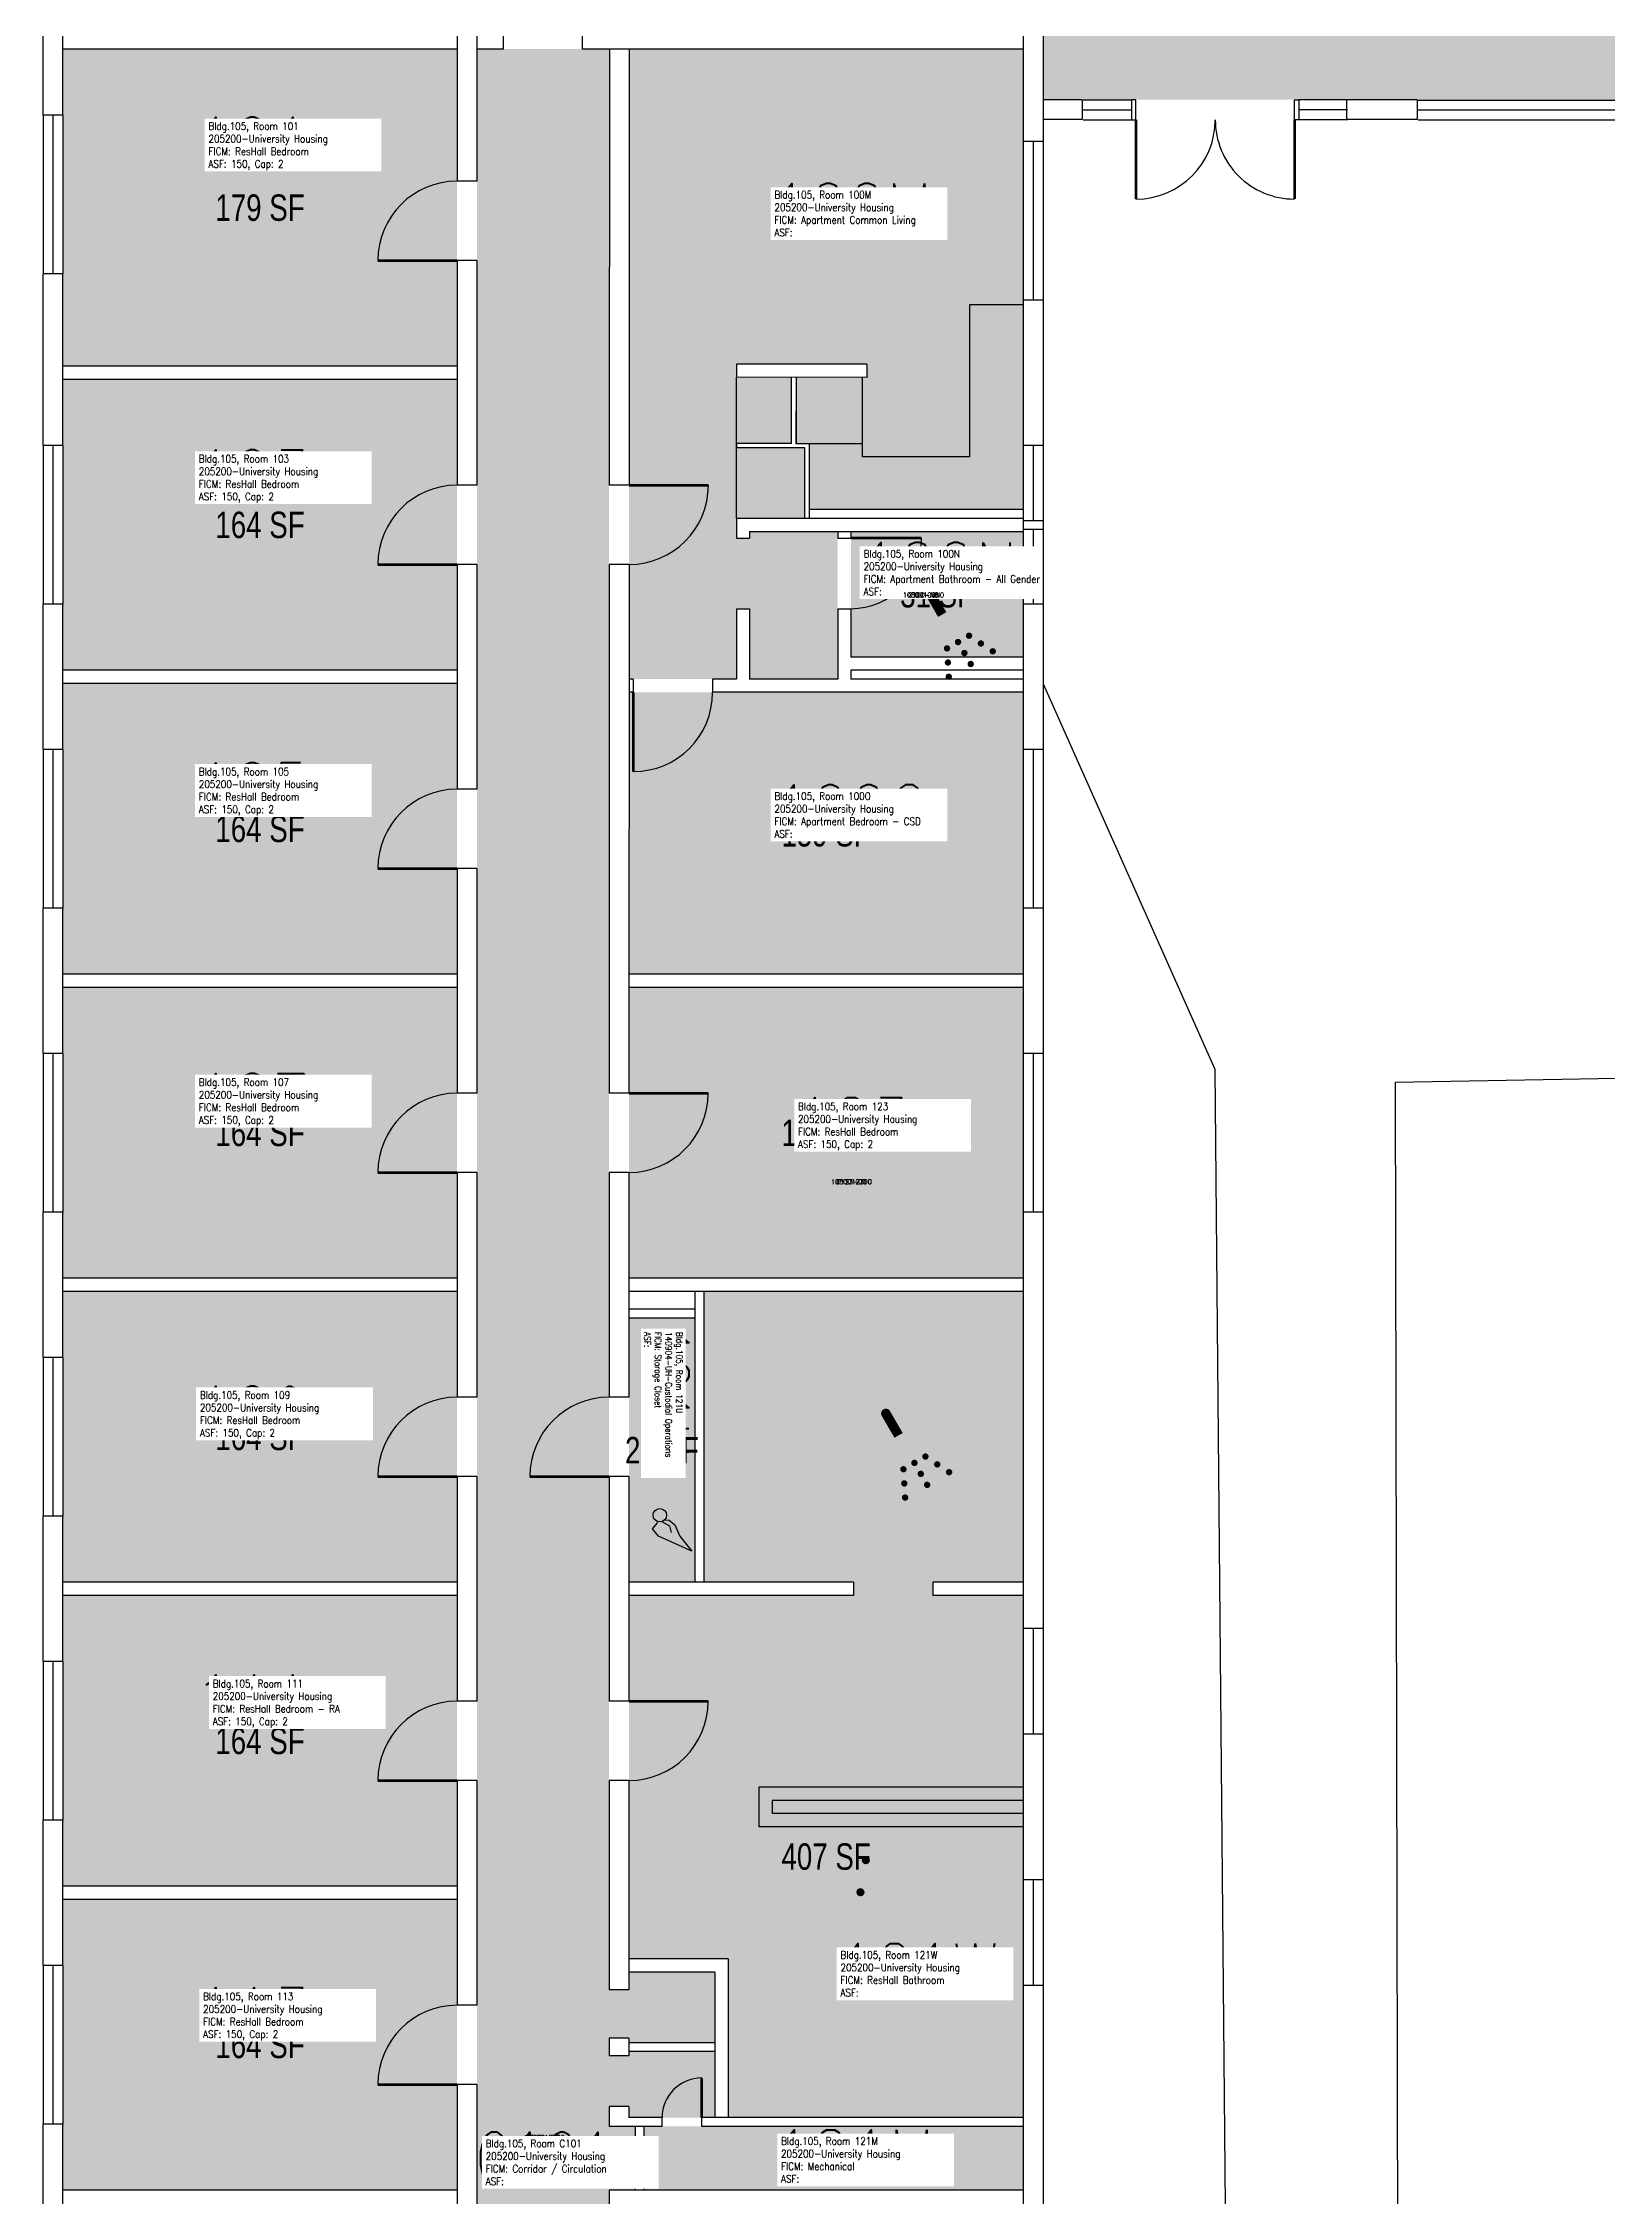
# Model space of a CAD drawing. Header units: inches. Extents: x -1429 to 1655, y -551 to 4832.
# Drawn here: x 0 to 710, y 524 to 1502 of the extents above; entities that cross this region are included whole.
import ezdxf
from ezdxf.enums import TextEntityAlignment as Align

# ---------------------------------------------------------------- set-up
doc = ezdxf.new("R2010")
doc.units = ezdxf.units.IN
doc.header["$LTSCALE"] = 0.25
doc.header["$MEASUREMENT"] = 0
doc.layers.get('0').update_dxf_attribs({"linetype": 'CONTINUOUS'})
for name, color, linetype in [('A-DOOR', 2, 'CONTINUOUS'), ('A-FLOR', 3, 'CONTINUOUS'), ('A-GLAZ', 1, 'CONTINUOUS'), ('A-GLAZ-SILL', 2, 'CONTINUOUS'), ('A-IDEN-ICON', 4, 'CONTINUOUS'), ('A-IDEN-RNUM', 7, 'CONTINUOUS'), ('A-IDEN-SNUM', 4, 'CONTINUOUS'), ('A-IDEN-VNUM', 4, 'CONTINUOUS'), ('A-SITE', 3, 'CONTINUOUS'), ('A-WALL', 5, 'CONTINUOUS'), ('AREA-TEXT', 3, 'CONTINUOUS'), ('Rooms-Category-Color', 7, 'CONTINUOUS'), ('Rooms-College-Color', 7, 'CONTINUOUS'), ('Rooms-Department-Color', 7, 'CONTINUOUS'), ('Rooms-Division-Color', 7, 'CONTINUOUS'), ('Rooms-Information', 7, 'CONTINUOUS')]:
    doc.layers.add(name, color=color, linetype=linetype)
doc.styles.add('AREA', font='arial.ttf', dxfattribs={"width": 0.75, "height": 12})
doc.styles.add('ROOMSNUMBER', font='SIMPLEX.shx', dxfattribs={"height": 0.18})
doc.styles.add('ROOMVNUMBER', font='simplex.shx', dxfattribs={"width": 0.85})

# ---------------------------------------------------------------- blocks, each defined once
blk = doc.blocks.new('Cpshower')
at = {"color": 0, "linetype": 'ByBlock'}
blk.add_lwpolyline([(-0.015, 0.0396, 0, 0.06, 0), (0.005, 0.005, 0.06, 0.06, 0)], format="xyseb", dxfattribs=at)
for points, const_width in [([(-0.0319, 0.0624, 1), (-0.0281, 0.0689, 1)], 0.0075), ([(0.0302, -0.0036, 1), (0.0345, -0.0011, 1)], 0.005), ([(-0.0045, -0.0236, 1), (-0.0002, -0.0211, 1)], 0.005), ([(0.0128, -0.0136, 1), (0.0172, -0.0111, 1)], 0.005), ([(0.0228, -0.0309, 1), (0.0272, -0.0284, 1)], 0.005), ([(0.0488, -0.0159, 1), (0.0531, -0.0134, 1)], 0.005), ([(0.0675, -0.0282, 1), (0.0718, -0.0257, 1)], 0.005), ([(-0.0031, -0.0459, 1), (0.0012, -0.0434, 1)], 0.005), ([(-0.0018, -0.0682, 1), (0.0025, -0.0657, 1)], 0.005), ([(0.0328, -0.0482, 1), (0.0372, -0.0457, 1)], 0.005)]:
    blk.add_lwpolyline(points, format="xyb", close=True, dxfattribs=dict(at, const_width=const_width))
at = {"color": 0, "linetype": 'ByBlock', "const_width": 0.015}
blk.add_lwpolyline([(-0.01, 0.031), (-0.03, 0.0656)], dxfattribs=at)
blk = doc.blocks.new('Cpbath')
at = {"color": 0, "linetype": 'ByBlock', "const_width": 0.0127}
for points in [[(0.0571, 0.0168, 0.861492), (-0.0551, 0, 1)], [(0.0571, 0.0168, 0.729002), (-0.0084, -0.0042, 1)], [(-0.0551, 0, 0.726902), (0.0487, -0.0337, 1)], [(-0.0084, -0.0042, 0.609468), (0.0487, -0.0337, 1)]]:
    blk.add_lwpolyline(points, format="xyb", dxfattribs=at)
at = {"color": 0, "linetype": 'ByBlock', "const_width": 0.00637}
for points in [[(0.0544, 0.0152, 1), (0.0599, 0.0184, 1)], [(0.0459, -0.0353, 1), (0.0515, -0.0321, 1)]]:
    blk.add_lwpolyline(points, format="xyb", close=True, dxfattribs=at)
blk = doc.blocks.new('Cpcust')
at = {"color": 0, "linetype": 'ByBlock'}
for p, q in [((0.0262, -0.0408), (0.0446, -0.0406)), ((0.0297, -0.0341), (0.0376, -0.0302)), ((0.0376, -0.0302), (0.0533, -0.0324)), ((0.0446, -0.0406), (0.0543, -0.0505)), ((0.0533, -0.0324), (0.0745, -0.0479)), ((0.0171, -0.0639), (0.02, -0.0466)), ((0.0358, -0.0705), (0.0171, -0.0639)), ((0.1117, -0.0625), (0.0358, -0.0705)), ((0.0745, -0.0479), (0.1117, -0.0625))]:
    blk.add_line(p, q, dxfattribs=at)
at = {"color": 0, "linetype": 'ByBlock', "const_width": 0.0075}
blk.add_lwpolyline([(-0.0332, 0.0481, 1), (-0.0268, 0.0519, 1)], format="xyb", close=True, dxfattribs=at)
at = {"color": 0, "linetype": 'ByBlock', "const_width": 0.015}
blk.add_lwpolyline([(-0.03, 0.05), (0.01, -0.0193)], dxfattribs=at)
at = {"color": 0, "linetype": 'ByBlock'}
blk.add_circle((0.0158, -0.0313), 0.0141, dxfattribs=at)

msp = doc.modelspace()

# ---------------------------------------------------------------- hatches: boundary and pattern name
at = {"layer": 'Rooms-Category-Color', "true_color": 0x728ef3}
for points in [[(1060, 1764), (714.92, 1764), (454, 1764), (454, 1571), (454, 1535), (454, 1476), (1060, 1476)], [(187.96, 1499), (9, 1499), (9, 1469.01), (9, 1397.01), (9, 1355), (187.96, 1355)], [(444.99, 1289.96), (445.03, 1456.96), (445.04, 1498.96), (266, 1499), (266.01, 1213), (314.74, 1213), (314.74, 1244.96), (320.74, 1244.96), (320.74, 1213), (360.74, 1213), (360.74, 1280), (320.74, 1280), (320.74, 1277), (314.74, 1277), (314.74, 1286), (345.81, 1285.98), (345.81, 1317.98), (314.81, 1317.99), (314.81, 1319.99), (339.81, 1319.98), (339.82, 1349.98), (314.82, 1349.99), (314.82, 1355.99), (374.04, 1355.97), (374.04, 1349.97), (341.82, 1349.98), (341.82, 1319.97), (347.81, 1319.97), (347.81, 1289.98)], [(187.96, 1349), (9, 1349), (9, 1319), (9, 1247), (9, 1217), (187.96, 1217)], [(445, 1280), (366.74, 1280), (366.74, 1223), (445, 1223), (445, 1247)], [(187.96, 1211), (9, 1211), (9, 1181), (9, 1109), (9, 1079), (187.96, 1079)], [(445, 1109), (445, 1181), (445, 1207), (265.96, 1207), (265.96, 1079), (445, 1079)], [(187.96, 1073), (9, 1073), (9, 1043), (9, 971), (9, 941), (187.96, 941)], [(445, 971), (445, 1043), (445, 1073), (265.96, 1073), (265.96, 941), (445, 941)], [(187.96, 935), (9, 935), (9, 905), (9, 833), (9, 803), (187.96, 803)], [(445, 734), (445, 782), (445, 797), (403.96, 797), (403.96, 803), (445, 803), (445, 935), (299.96, 935), (299.96, 803), (367.96, 803), (367.96, 797), (265.96, 797), (265.96, 632.04), (310.96, 632.04), (310.96, 560), (445, 560), (445, 620), (445, 668)], [(295.96, 922.96), (265.96, 922.96), (265.96, 887), (265.96, 803), (295.96, 803)], [(187.96, 797), (9, 797), (9, 767), (9, 695), (9, 665), (187.96, 665)], [(187.96, 659), (9, 659), (9, 629), (9, 557), (9, 527), (187.96, 527)]]:
    msp.add_hatch(color=171, dxfattribs=at).paths.add_polyline_path(points)
at = {"layer": 'Rooms-Category-Color', "true_color": 0xadadad}
for points in [[(256.96, 1499), (196.96, 1499), (196.96, 155), (197, 155), (197, 124), (257, 124), (256.96, 527), (268.96, 527), (268.96, 556), (256.96, 556), (256.96, 565), (265.96, 565), (265.96, 560), (304.96, 560), (304.96, 590), (265.96, 590), (265.96, 588), (256.96, 588), (256.96, 596), (265.96, 596), (265.96, 594), (304.96, 594), (304.96, 626.04), (265.96, 626.04), (265.96, 618), (256.96, 618)], [(445, 556), (272.96, 556), (272.96, 527), (445, 527)]]:
    msp.add_hatch(color=253, dxfattribs=at).paths.add_polyline_path(points)
at = {"layer": 'Rooms-College-Color', "true_color": 0xadadad}
for points in [[(1060, 1764), (714.92, 1764), (454, 1764), (454, 1571), (454, 1535), (454, 1476), (1060, 1476)], [(187.96, 1499), (9, 1499), (9, 1469.01), (9, 1397.01), (9, 1355), (187.96, 1355)], [(256.96, 1499), (196.96, 1499), (196.96, 155), (197, 155), (197, 124), (257, 124), (256.96, 527), (268.96, 527), (268.96, 556), (256.96, 556), (256.96, 565), (265.96, 565), (265.96, 560), (304.96, 560), (304.96, 590), (265.96, 590), (265.96, 588), (256.96, 588), (256.96, 596), (265.96, 596), (265.96, 594), (304.96, 594), (304.96, 626.04), (265.96, 626.04), (265.96, 618), (256.96, 618)], [(444.99, 1289.96), (445.03, 1456.96), (445.04, 1498.96), (266, 1499), (266.01, 1213), (314.74, 1213), (314.74, 1244.96), (320.74, 1244.96), (320.74, 1213), (360.74, 1213), (360.74, 1280), (320.74, 1280), (320.74, 1277), (314.74, 1277), (314.74, 1286), (345.81, 1285.98), (345.81, 1317.98), (314.81, 1317.99), (314.81, 1319.99), (339.81, 1319.98), (339.82, 1349.98), (314.82, 1349.99), (314.82, 1355.99), (374.04, 1355.97), (374.04, 1349.97), (341.82, 1349.98), (341.82, 1319.97), (347.81, 1319.97), (347.81, 1289.98)], [(187.96, 1349), (9, 1349), (9, 1319), (9, 1247), (9, 1217), (187.96, 1217)], [(445, 1280), (366.74, 1280), (366.74, 1223), (445, 1223), (445, 1247)], [(187.96, 1211), (9, 1211), (9, 1181), (9, 1109), (9, 1079), (187.96, 1079)], [(445, 1109), (445, 1181), (445, 1207), (265.96, 1207), (265.96, 1079), (445, 1079)], [(187.96, 1073), (9, 1073), (9, 1043), (9, 971), (9, 941), (187.96, 941)], [(445, 971), (445, 1043), (445, 1073), (265.96, 1073), (265.96, 941), (445, 941)], [(187.96, 935), (9, 935), (9, 905), (9, 833), (9, 803), (187.96, 803)], [(445, 734), (445, 782), (445, 797), (403.96, 797), (403.96, 803), (445, 803), (445, 935), (299.96, 935), (299.96, 803), (367.96, 803), (367.96, 797), (265.96, 797), (265.96, 632.04), (310.96, 632.04), (310.96, 560), (445, 560), (445, 620), (445, 668)], [(295.96, 922.96), (265.96, 922.96), (265.96, 887), (265.96, 803), (295.96, 803)], [(187.96, 797), (9, 797), (9, 767), (9, 695), (9, 665), (187.96, 665)], [(187.96, 659), (9, 659), (9, 629), (9, 557), (9, 527), (187.96, 527)], [(445, 556), (272.96, 556), (272.96, 527), (445, 527)]]:
    msp.add_hatch(color=253, dxfattribs=at).paths.add_polyline_path(points)
at = {"layer": 'Rooms-Department-Color', "true_color": 0x604aed}
for points in [[(1060, 1764), (714.92, 1764), (454, 1764), (454, 1571), (454, 1535), (454, 1476), (1060, 1476)], [(187.96, 1499), (9, 1499), (9, 1469.01), (9, 1397.01), (9, 1355), (187.96, 1355)], [(444.99, 1289.96), (445.03, 1456.96), (445.04, 1498.96), (266, 1499), (266.01, 1213), (314.74, 1213), (314.74, 1244.96), (320.74, 1244.96), (320.74, 1213), (360.74, 1213), (360.74, 1280), (320.74, 1280), (320.74, 1277), (314.74, 1277), (314.74, 1286), (345.81, 1285.98), (345.81, 1317.98), (314.81, 1317.99), (314.81, 1319.99), (339.81, 1319.98), (339.82, 1349.98), (314.82, 1349.99), (314.82, 1355.99), (374.04, 1355.97), (374.04, 1349.97), (341.82, 1349.98), (341.82, 1319.97), (347.81, 1319.97), (347.81, 1289.98)], [(187.96, 1349), (9, 1349), (9, 1319), (9, 1247), (9, 1217), (187.96, 1217)], [(445, 1280), (366.74, 1280), (366.74, 1223), (445, 1223), (445, 1247)], [(187.96, 1211), (9, 1211), (9, 1181), (9, 1109), (9, 1079), (187.96, 1079)], [(445, 1109), (445, 1181), (445, 1207), (265.96, 1207), (265.96, 1079), (445, 1079)], [(187.96, 1073), (9, 1073), (9, 1043), (9, 971), (9, 941), (187.96, 941)], [(445, 971), (445, 1043), (445, 1073), (265.96, 1073), (265.96, 941), (445, 941)], [(187.96, 935), (9, 935), (9, 905), (9, 833), (9, 803), (187.96, 803)], [(445, 734), (445, 782), (445, 797), (403.96, 797), (403.96, 803), (445, 803), (445, 935), (299.96, 935), (299.96, 803), (367.96, 803), (367.96, 797), (265.96, 797), (265.96, 632.04), (310.96, 632.04), (310.96, 560), (445, 560), (445, 620), (445, 668)], [(295.96, 922.96), (265.96, 922.96), (265.96, 887), (265.96, 803), (295.96, 803)], [(187.96, 797), (9, 797), (9, 767), (9, 695), (9, 665), (187.96, 665)], [(187.96, 659), (9, 659), (9, 629), (9, 557), (9, 527), (187.96, 527)]]:
    msp.add_hatch(color=173, dxfattribs=at).paths.add_polyline_path(points)
at = {"layer": 'Rooms-Department-Color', "true_color": 0xacacac}
for points in [[(256.96, 1499), (196.96, 1499), (196.96, 155), (197, 155), (197, 124), (257, 124), (256.96, 527), (268.96, 527), (268.96, 556), (256.96, 556), (256.96, 565), (265.96, 565), (265.96, 560), (304.96, 560), (304.96, 590), (265.96, 590), (265.96, 588), (256.96, 588), (256.96, 596), (265.96, 596), (265.96, 594), (304.96, 594), (304.96, 626.04), (265.96, 626.04), (265.96, 618), (256.96, 618)], [(445, 556), (272.96, 556), (272.96, 527), (445, 527)]]:
    msp.add_hatch(color=253, dxfattribs=at).paths.add_polyline_path(points)
at = {"layer": 'Rooms-Division-Color', "true_color": 0x604aed}
for points in [[(1060, 1764), (714.92, 1764), (454, 1764), (454, 1571), (454, 1535), (454, 1476), (1060, 1476)], [(187.96, 1499), (9, 1499), (9, 1469.01), (9, 1397.01), (9, 1355), (187.96, 1355)], [(444.99, 1289.96), (445.03, 1456.96), (445.04, 1498.96), (266, 1499), (266.01, 1213), (314.74, 1213), (314.74, 1244.96), (320.74, 1244.96), (320.74, 1213), (360.74, 1213), (360.74, 1280), (320.74, 1280), (320.74, 1277), (314.74, 1277), (314.74, 1286), (345.81, 1285.98), (345.81, 1317.98), (314.81, 1317.99), (314.81, 1319.99), (339.81, 1319.98), (339.82, 1349.98), (314.82, 1349.99), (314.82, 1355.99), (374.04, 1355.97), (374.04, 1349.97), (341.82, 1349.98), (341.82, 1319.97), (347.81, 1319.97), (347.81, 1289.98)], [(187.96, 1349), (9, 1349), (9, 1319), (9, 1247), (9, 1217), (187.96, 1217)], [(445, 1280), (366.74, 1280), (366.74, 1223), (445, 1223), (445, 1247)], [(187.96, 1211), (9, 1211), (9, 1181), (9, 1109), (9, 1079), (187.96, 1079)], [(445, 1109), (445, 1181), (445, 1207), (265.96, 1207), (265.96, 1079), (445, 1079)], [(187.96, 1073), (9, 1073), (9, 1043), (9, 971), (9, 941), (187.96, 941)], [(445, 971), (445, 1043), (445, 1073), (265.96, 1073), (265.96, 941), (445, 941)], [(187.96, 935), (9, 935), (9, 905), (9, 833), (9, 803), (187.96, 803)], [(445, 734), (445, 782), (445, 797), (403.96, 797), (403.96, 803), (445, 803), (445, 935), (299.96, 935), (299.96, 803), (367.96, 803), (367.96, 797), (265.96, 797), (265.96, 632.04), (310.96, 632.04), (310.96, 560), (445, 560), (445, 620), (445, 668)], [(295.96, 922.96), (265.96, 922.96), (265.96, 887), (265.96, 803), (295.96, 803)], [(187.96, 797), (9, 797), (9, 767), (9, 695), (9, 665), (187.96, 665)], [(187.96, 659), (9, 659), (9, 629), (9, 557), (9, 527), (187.96, 527)]]:
    msp.add_hatch(color=173, dxfattribs=at).paths.add_polyline_path(points)
at = {"layer": 'Rooms-Division-Color', "true_color": 0xadadad}
for points in [[(256.96, 1499), (196.96, 1499), (196.96, 155), (197, 155), (197, 124), (257, 124), (256.96, 527), (268.96, 527), (268.96, 556), (256.96, 556), (256.96, 565), (265.96, 565), (265.96, 560), (304.96, 560), (304.96, 590), (265.96, 590), (265.96, 588), (256.96, 588), (256.96, 596), (265.96, 596), (265.96, 594), (304.96, 594), (304.96, 626.04), (265.96, 626.04), (265.96, 618), (256.96, 618)], [(445, 556), (272.96, 556), (272.96, 527), (445, 527)]]:
    msp.add_hatch(color=253, dxfattribs=at).paths.add_polyline_path(points)

# ---------------------------------------------------------------- linework, layer by layer
at = {"layer": 'A-DOOR', "const_width": 1.2}
for points in [[(496.16, 1466.88), (496.17, 1430.88)], [(568.16, 1466.88), (568.16, 1430.88)], [(187.96, 1403), (151.96, 1403)], [(266.03, 1301), (302.03, 1300.99)], [(366.74, 1277), (398.78, 1277)], [(187.96, 1265), (151.96, 1265)], [(267.95, 1207), (267.95, 1171)], [(187.96, 1127), (151.96, 1127)], [(265.96, 1025), (301.96, 1025)], [(187.96, 989), (151.96, 989)], [(187.96, 851), (151.96, 851)], [(256.96, 851), (220.96, 851)], [(265.96, 749), (301.96, 749)], [(187.96, 713), (151.96, 713)], [(299, 560), (299, 578)], [(187.96, 575), (151.96, 575)]]:
    msp.add_lwpolyline(points, dxfattribs=at)
at = {"layer": 'A-DOOR'}
for centre, radius, start, end in [((496.16, 1466.88), 36, 270.01419, 0.01419), ((568.16, 1466.88), 36, 179.98581, 269.98581), ((187.96, 1403), 36, 90, 180), ((187.96, 1265), 36, 90, 180), ((266.03, 1301), 36, 269.98581, 359.98581), ((366.74, 1277), 32.04, 270, 360), ((267.95, 1207), 36, 270, 360), ((187.96, 1127), 36, 90, 180), ((187.96, 989), 36, 90, 180), ((265.96, 1025), 36, 270, 360), ((187.96, 851), 36, 90, 180), ((256.96, 851), 36, 90, 180), ((187.96, 713), 36, 90, 180), ((265.96, 749), 36, 270, 360), ((187.96, 575), 36, 90, 180), ((299, 560), 18, 90, 180)]:
    msp.add_arc(centre, radius, start, end, dxfattribs=at)
at = {"layer": 'A-FLOR'}
for p, q in [((420.81, 1313.97), (420.81, 1382.97)), ((420.81, 1382.97), (445.09, 1382.97)), ((314.81, 1285.99), (314.82, 1349.99)), ((341.82, 1349.97), (341.82, 1319.97)), ((371.82, 1349.97), (371.81, 1313.97)), ((347.81, 1319.97), (371.81, 1319.96)), ((371.81, 1313.97), (420.81, 1313.97))]:
    msp.add_line(p, q, dxfattribs=at)
at = {"layer": 'A-GLAZ'}
for p, q in [((4.5, 1469), (4.5, 1397)), ((472.16, 1471.38), (494.16, 1471.38)), ((592.16, 1471.38), (570.16, 1471.38)), ((624.2, 1471.35), (744.2, 1471.32)), ((449.5, 1456.98), (449.5, 1384.98)), ((4.5, 1318.98), (4.5, 1246.98)), ((449.5, 1319), (449.5, 1285)), ((449.5, 1281), (449.5, 1246.98)), ((4.5, 1180.98), (4.5, 1108.98)), ((449.5, 1180.98), (449.5, 1108.98)), ((4.5, 1042.98), (4.5, 970.98)), ((449.5, 1042.98), (449.5, 970.98)), ((4.5, 904.98), (4.5, 832.98)), ((449.5, 782), (449.5, 734)), ((4.5, 766.98), (4.5, 694.98)), ((449.5, 668), (449.5, 620)), ((4.5, 628.98), (4.5, 556.98))]:
    msp.add_line(p, q, dxfattribs=at)
at = {"layer": 'A-GLAZ-SILL'}
for p, q in [((0, 1469.01), (0, 1397.01)), ((9, 1469.01), (9, 1397.01)), ((472.16, 1475.88), (494.16, 1475.88)), ((472.16, 1466.88), (494.16, 1466.88)), ((496.16, 1475.88), (494.16, 1475.88)), ((494.16, 1475.88), (494.16, 1466.88)), ((494.16, 1466.88), (496.16, 1466.88)), ((496.16, 1466.88), (496.16, 1475.88)), ((568.16, 1475.88), (570.16, 1475.88)), ((568.16, 1466.88), (568.16, 1475.88)), ((570.16, 1466.88), (568.16, 1466.88)), ((570.16, 1475.88), (570.16, 1466.88)), ((592.16, 1475.88), (570.16, 1475.88)), ((592.16, 1466.88), (570.16, 1466.88)), ((624.2, 1466.85), (744.2, 1466.82)), ((624.21, 1475.85), (744.21, 1475.82)), ((445, 1457), (445, 1385)), ((454, 1457), (454, 1385)), ((0, 1319), (0, 1247)), ((9, 1319), (9, 1247)), ((445, 1319), (445, 1286)), ((454, 1319), (454, 1285)), ((454, 1281), (454, 1247)), ((445, 1280), (445, 1247)), ((0, 1181), (0, 1109)), ((9, 1181), (9, 1109)), ((445, 1181), (445, 1109)), ((454, 1181), (454, 1109)), ((0, 1043), (0, 971)), ((9, 1043), (9, 971)), ((445, 1043), (445, 971)), ((454, 1043), (454, 971)), ((0, 905), (0, 833)), ((9, 905), (9, 833)), ((445, 782), (445, 734)), ((454, 782), (454, 734)), ((0, 767), (0, 695)), ((9, 767), (9, 695)), ((445, 668), (445, 620)), ((454, 668), (454, 620)), ((0, 629), (0, 557)), ((9, 629), (9, 557))]:
    msp.add_line(p, q, dxfattribs=at)
at = {"layer": 'A-SITE'}
for p, q in [((454, 1210.8), (532, 1036)), ((614, 1030), (1007, 1037)), ((532, 1036), (540, 136)), ((616, 75), (614, 1030))]:
    msp.add_line(p, q, dxfattribs=at)
at = {"layer": 'A-WALL'}
for p, q in [((187.96, 1553), (187.96, 1439)), ((197, 1553), (196.96, 1439)), ((445, 1535), (445, 1457)), ((454, 1535), (454, 1457)), ((0, 1469.01), (0, 1514)), ((9, 1469.01), (9, 1505)), ((187.96, 1499), (9, 1499)), ((208.96, 1499), (196.96, 1499)), ((208.96, 1499), (208.96, 1505)), ((244.96, 1499), (244.96, 1505)), ((256.96, 1499), (244.96, 1499)), ((445, 1499), (256.96, 1499)), ((257.08, 1499), (257.03, 1301)), ((266.05, 1499), (266.03, 1301)), ((9, 1469.01), (0, 1469.01)), ((471.8, 1476), (454, 1476)), ((471.8, 1467), (454, 1467)), ((471.8, 1476), (471.8, 1467)), ((591.8, 1476), (591.8, 1467)), ((623.84, 1476), (591.8, 1476)), ((623.84, 1467), (591.8, 1467)), ((623.84, 1476), (623.84, 1467)), ((453.96, 1457), (445, 1457)), ((196.96, 1439), (187.96, 1439)), ((196.96, 1403), (187.96, 1403)), ((187.96, 1403), (187.96, 1301)), ((196.96, 1403), (196.96, 1301)), ((0, 1319), (0, 1397.01)), ((9, 1397.01), (0, 1397.01)), ((9, 1319), (9, 1397.01)), ((454, 1385), (445, 1385)), ((445, 1385), (445, 1319)), ((454, 1385), (454, 1319)), ((187.96, 1355), (9, 1355)), ((374.04, 1355.97), (314.82, 1355.99)), ((314.82, 1355.99), (314.82, 1349.99)), ((374.04, 1349.97), (314.82, 1349.99)), ((339.81, 1319.98), (339.82, 1349.98)), ((341.82, 1349.97), (341.81, 1319.97)), ((374.04, 1355.97), (374.04, 1349.97)), ((187.96, 1349), (9, 1349)), ((339.81, 1319.98), (314.81, 1319.99)), ((314.81, 1319.99), (314.81, 1317.99)), ((341.81, 1319.97), (347.81, 1319.97)), ((347.81, 1319.97), (347.81, 1285.98)), ((9, 1319), (0, 1319)), ((345.81, 1317.98), (314.81, 1317.99)), ((345.81, 1285.98), (345.81, 1317.98)), ((454, 1319), (445, 1319)), ((196.96, 1301), (187.96, 1301)), ((266.03, 1301), (257.03, 1301)), ((314.74, 1286), (445, 1286)), ((314.74, 1286), (314.74, 1277)), ((445.06, 1289.96), (347.81, 1289.98)), ((445, 1286), (445, 1280)), ((445, 1285), (454, 1285)), ((445, 1281), (454, 1281)), ((445.06, 1285.96), (445.06, 1289.96)), ((454, 1285), (454, 1281)), ((314.74, 1277), (320.74, 1277)), ((320.74, 1280), (320.74, 1277)), ((320.74, 1280), (445, 1280)), ((360.74, 1280), (360.74, 1277)), ((360.74, 1277), (366.74, 1277)), ((366.74, 1280), (366.74, 1277)), ((196.96, 1265), (187.96, 1265)), ((187.96, 1265), (187.96, 1163)), ((196.96, 1265), (196.96, 1163)), ((257.02, 1265), (256.96, 1025)), ((266.02, 1265), (257.02, 1265)), ((266.02, 1265), (265.96, 1025)), ((9, 1247), (0, 1247)), ((0, 1181), (0, 1247)), ((9, 1181), (9, 1247)), ((314.74, 1244.96), (320.74, 1244.96)), ((314.74, 1244.96), (314.74, 1213)), ((320.74, 1244.96), (320.74, 1213)), ((360.74, 1244.96), (366.74, 1244.96)), ((360.74, 1244.96), (360.74, 1213)), ((366.74, 1244.96), (366.74, 1223)), ((454, 1247), (445, 1247)), ((445, 1247), (445, 1181)), ((454, 1247), (454, 1181)), ((445, 1223), (366.74, 1223)), ((187.96, 1217), (9, 1217)), ((267.96, 1213), (265.96, 1213)), ((267.96, 1213), (267.96, 1207)), ((314.74, 1213), (303.96, 1213)), ((303.96, 1213), (303.96, 1207)), ((360.74, 1213), (320.74, 1213)), ((445, 1217), (366.74, 1217)), ((366.74, 1217), (366.74, 1213)), ((445, 1213), (366.74, 1213)), ((187.96, 1211), (9, 1211)), ((267.96, 1207), (265.96, 1207)), ((305.96, 1207), (303.96, 1207)), ((445, 1207), (305.96, 1207)), ((9, 1181), (0, 1181)), ((454, 1181), (445, 1181)), ((196.96, 1163), (187.96, 1163)), ((196.96, 1127), (187.96, 1127)), ((187.96, 1127), (187.96, 1025)), ((196.96, 1127), (196.96, 1025)), ((0, 1043), (0, 1109)), ((9, 1109), (0, 1109)), ((9, 1043), (9, 1109)), ((454, 1109), (445, 1109)), ((445, 1109), (445, 1043)), ((454, 1109), (454, 1043)), ((187.96, 1079), (9, 1079)), ((445, 1079), (265.96, 1079)), ((187.96, 1073), (9, 1073)), ((445, 1073), (265.96, 1073)), ((9, 1043), (0, 1043)), ((454, 1043), (445, 1043)), ((196.96, 1025), (187.96, 1025)), ((265.96, 1025), (256.96, 1025)), ((196.96, 989), (187.96, 989)), ((187.96, 989), (187.96, 887)), ((196.96, 989), (196.96, 887)), ((265.96, 989), (256.96, 989)), ((256.96, 989), (256.96, 887)), ((265.96, 989), (265.96, 887)), ((9, 971), (0, 971)), ((0, 905), (0, 971)), ((9, 905), (9, 971)), ((454, 971), (445, 971)), ((445, 971), (445, 782)), ((454, 971), (454, 782)), ((187.96, 941), (9, 941)), ((445, 941), (265.96, 941)), ((187.96, 935), (9, 935)), ((445, 935), (265.96, 935)), ((295.96, 935), (295.96, 803)), ((299.96, 935), (299.96, 803)), ((295.96, 926.96), (265.96, 926.96)), ((295.96, 922.96), (265.96, 922.96)), ((9, 905), (0, 905)), ((196.96, 887), (187.96, 887)), ((265.96, 887), (256.96, 887)), ((196.96, 851), (187.96, 851)), ((187.96, 851), (187.96, 749)), ((196.96, 851), (196.96, 749)), ((265.96, 851), (256.96, 851)), ((256.96, 851), (256.96, 749)), ((265.96, 851), (265.96, 749)), ((0, 767), (0, 833)), ((9, 833), (0, 833)), ((9, 767), (9, 833)), ((187.96, 803), (9, 803)), ((367.96, 803), (265.96, 803)), ((367.96, 803), (367.96, 797)), ((445, 803), (403.96, 803)), ((403.96, 803), (403.96, 797)), ((187.96, 797), (9, 797)), ((367.96, 797), (265.96, 797)), ((445, 797), (403.96, 797)), ((454, 782), (445, 782)), ((9, 767), (0, 767)), ((196.96, 749), (187.96, 749)), ((265.96, 749), (256.96, 749)), ((454, 734), (445, 734)), ((445, 734), (445, 668)), ((454, 734), (454, 668)), ((196.96, 713), (187.96, 713)), ((187.96, 713), (187.96, 611)), ((196.96, 713), (196.96, 611)), ((265.96, 713), (256.96, 713)), ((256.96, 713), (256.96, 618)), ((265.96, 713), (265.96, 618)), ((445, 710), (325, 710)), ((325, 710), (325, 692)), ((445, 704), (331, 704)), ((331, 704), (331, 698)), ((9, 695), (0, 695)), ((0, 629), (0, 695)), ((9, 629), (9, 695)), ((445, 698), (331, 698)), ((445, 692), (325, 692)), ((187.96, 665), (9, 665)), ((454, 668), (445, 668)), ((187.96, 659), (9, 659)), ((9, 629), (0, 629)), ((310.96, 632.04), (265.96, 632.04)), ((304.96, 626.04), (265.96, 626.04)), ((304.96, 626.04), (304.96, 560)), ((310.96, 632.04), (310.96, 560)), ((265.96, 618), (256.96, 618)), ((310.96, 618), (310.96, 577.07)), ((454, 620), (445, 620)), ((445, 620), (445, 491)), ((454, 620), (454, 491)), ((196.96, 611), (187.96, 611)), ((265.96, 596), (256.96, 596)), ((256.96, 596), (256.96, 588)), ((265.96, 588), (256.96, 588)), ((265.96, 596), (265.96, 588)), ((304.96, 594), (265.96, 594)), ((304.96, 590), (265.96, 590)), ((196.96, 575), (187.96, 575)), ((187.96, 575), (187.96, 473)), ((196.96, 575), (196.96, 473)), ((265.96, 565), (256.96, 565)), ((256.96, 565), (256.96, 556)), ((265.96, 565), (265.96, 560)), ((281, 560), (265.96, 560)), ((281, 556), (281, 560)), ((445, 560), (299, 560)), ((299, 556), (299, 560)), ((0, 491), (0, 557)), ((9, 557), (0, 557)), ((9, 491), (9, 557)), ((281, 556), (256.96, 556)), ((268.96, 527), (268.96, 556)), ((272.96, 527), (272.96, 556)), ((445, 556), (299, 556)), ((187.96, 527), (9, 527)), ((445, 527), (256.96, 527)), ((256.96, 527), (256.96, 473))]:
    msp.add_line(p, q, dxfattribs=at)

# ---------------------------------------------------------------- block references
at = {"layer": 'A-IDEN-ICON'}
for name, p, xscale, yscale, zscale, rotation in [('Cpshower', (411.07, 1233.37), 288, 288, 12, 1.350522888103464e-09), ('Cpshower', (391.26, 860.75), 288, 288, 12, 1.350522888103464e-09), ('Cpcust', (280.48, 841), 215.9999999952998, 215.9999999952998, 215.9999999952998, 329.5961265714317), ('Cpbath', (357.06, 672.02), 288, 288, 12, 1.350522888103464e-09)]:
    msp.add_blockref(name, p, dxfattribs=dict(at, xscale=xscale, yscale=yscale, zscale=zscale, rotation=rotation))

# ---------------------------------------------------------------- texts
at = {"layer": 'A-IDEN-RNUM', "style": 'ROOMSNUMBER'}
for s, p in [('0101-00', (95, 1450.63)), ('0100-M0', (367, 1420.63)), ('0103-00', (95, 1310.45)), ('0100-N0', (399.69, 1251.16)), ('0105-00', (95, 1168.45)), ('0100-O0', (367, 1159.29)), ('0107-00', (99.12, 1013.91)), ('0123-00', (367, 984.81)), ('0109-00', (99.12, 871.91)), ('0111-00', (99.12, 740.91)), ('0113-00', (95, 616.62)), ('0121-W0', (397, 619.96)), ('C101-00', (227.52, 551.01)), ('0121-M0', (368.06, 547.11))]:
    msp.add_text(s, height=2.16, dxfattribs=at).set_placement(p, align=Align.MIDDLE)
msp.add_text('0121-U0', height=2.16, rotation=270, dxfattribs=at).set_placement((280.23, 902.88), align=Align.MIDDLE)
at = {"layer": 'A-IDEN-SNUM', "style": 'ROOMSNUMBER'}
for s, p in [('1050010100', (95, 1450.63)), ('10500100M0', (367, 1420.63)), ('1050010300', (95, 1310.45)), ('10500100N0', (399.69, 1251.16)), ('1050010500', (95, 1168.45)), ('10500100O0', (367, 1159.29)), ('1050010700', (99.12, 1013.91)), ('1050012300', (367, 984.81)), ('1050010900', (99.12, 871.91)), ('1050011100', (99.12, 740.91)), ('1050011300', (95, 616.62)), ('10500121W0', (397, 619.96)), ('1050C10100', (227.52, 551.01)), ('10500121M0', (368.06, 547.11))]:
    msp.add_text(s, height=2.16, dxfattribs=at).set_placement(p, align=Align.MIDDLE)
msp.add_text('10500121U0', height=2.16, rotation=270, dxfattribs=at).set_placement((280.23, 902.88), align=Align.MIDDLE)
at = {"layer": 'A-IDEN-VNUM', "style": 'ROOMVNUMBER'}
for s, width, p in [('101', 0.85, (95, 1456)), ('100M', 0.85, (367, 1426)), ('103', 0.85, (95, 1305)), ('100N', 0.85, (406.51, 1263.01)), ('105', 0.85, (95, 1163)), ('100O', 0.85, (367, 1153)), ('107', 0.85, (95, 1022)), ('123', 0.85, (367, 1011)), ('109', 0.85, (95, 880)), ('111', 0.85, (95, 749)), ('121W', 0.85, (397, 627)), ('113', 0.85, (95, 607)), ('C101', 0.75, (227.52, 541.39)), ('121M', 0.85, (368.06, 542.49))]:
    msp.add_text(s, height=24, dxfattribs=dict(at, width=width)).set_placement(p, align=Align.MIDDLE)
at = {"layer": 'A-IDEN-VNUM', "style": 'ROOMVNUMBER', "width": 0.85}
msp.add_text('121U', height=20.25, rotation=270, dxfattribs=at).set_placement((283.09, 889.59), align=Align.MIDDLE)
at = {"layer": 'AREA-TEXT', "style": 'AREA', "width": 0.75}
for s, p in [('179 SF', (98.48, 1427)), ('303 SF', (355.5, 1427.48)), ('164 SF', (98.48, 1283)), ('31 SF', (405.87, 1251.5)), ('164 SF', (98.48, 1145)), ('159 SF', (355.48, 1143)), ('164 SF', (98.48, 1007)), ('164 SF', (355.48, 1007)), ('164 SF', (98.48, 869)), ('25 SF', (280.96, 862.98)), ('164 SF', (98.48, 731)), ('407 SF', (355.48, 678.5)), ('164 SF', (98.48, 593)), ('35 SF', (358.98, 541.5)), ('595 SF', (228.39, 540.96))]:
    msp.add_text(s, height=12, dxfattribs=at).set_placement(p, align=Align.MIDDLE_CENTER)

# ---------------------------------------------------------------- next in the draw order: texts
at = {"layer": 'Rooms-Information', "char_height": 3.4286, "width": 76.8, "attachment_point": 7, "style": 'ROOMVNUMBER', "bg_fill": 3, "box_fill_scale": 1.5, "bg_fill_color": 256, "bg_fill_true_color": 13158600, "bg_fill_transparency": 0}
for s, insert in [('Bldg.105, Room 101^M^J205200-University Housing^M^JFICM: ResHall Bedroom^M^JASF: 150, Cap: 2', (75.09, 1444)), ('Bldg.105, Room 100M^M^J205200-University Housing^M^JFICM: Apartment Common Living^M^JASF: ', (332.03, 1414)), ('Bldg.105, Room 103^M^J205200-University Housing^M^JFICM: ResHall Bedroom^M^JASF: 150, Cap: 2', (70.71, 1293)), ('Bldg.105, Room 100N^M^J205200-University Housing^M^JFICM: Apartment Bathroom - All Gender^M^JASF: ', (372.51, 1251.01)), ('Bldg.105, Room 105^M^J205200-University Housing^M^JFICM: ResHall Bedroom^M^JASF: 150, Cap: 2', (70.71, 1151)), ('Bldg.105, Room 100O^M^J205200-University Housing^M^JFICM: Apartment Bedroom - CSD^M^JASF: ', (332.03, 1141)), ('Bldg.105, Room 107^M^J205200-University Housing^M^JFICM: ResHall Bedroom^M^JASF: 150, Cap: 2', (70.71, 1010)), ('Bldg.105, Room 123^M^J205200-University Housing^M^JFICM: ResHall Bedroom^M^JASF: 150, Cap: 2', (342.71, 999)), ('Bldg.105, Room 109^M^J205200-University Housing^M^JFICM: ResHall Bedroom^M^JASF: 150, Cap: 2', (71.2, 868)), ('Bldg.105, Room 111^M^J205200-University Housing^M^JFICM: ResHall Bedroom - RA^M^JASF: 150, Cap: 2', (77.03, 737)), ('Bldg.105, Room 121W^M^J205200-University Housing^M^JFICM: ResHall Bathroom^M^JASF: ', (362.03, 615)), ('Bldg.105, Room 113^M^J205200-University Housing^M^JFICM: ResHall Bedroom^M^JASF: 150, Cap: 2', (72.66, 595)), ('Bldg.105, Room C101^M^J205200-University Housing^M^JFICM: Corridor / Circulation^M^JASF: ', (200.95, 529.39)), ('Bldg.105, Room 121M^M^J205200-University Housing^M^JFICM: Mechanical^M^JASF: ', (335.03, 530.49))]:
    msp.add_mtext(s, dxfattribs=dict(at, insert=insert))
at = {"layer": 'Rooms-Information', "insert": (272.96, 916.64), "char_height": 2.8929, "width": 64.8, "attachment_point": 7, "rotation": 270, "style": 'ROOMVNUMBER', "bg_fill": 3, "box_fill_scale": 1.5, "bg_fill_color": 256, "bg_fill_true_color": 13158600, "bg_fill_transparency": 0}
msp.add_mtext('Bldg.105, Room 121U^M^J140904-UH-Custodial Operations^M^JFICM: Storage Closet^M^JASF: ', dxfattribs=at)

doc.saveas('drawing.dxf')
